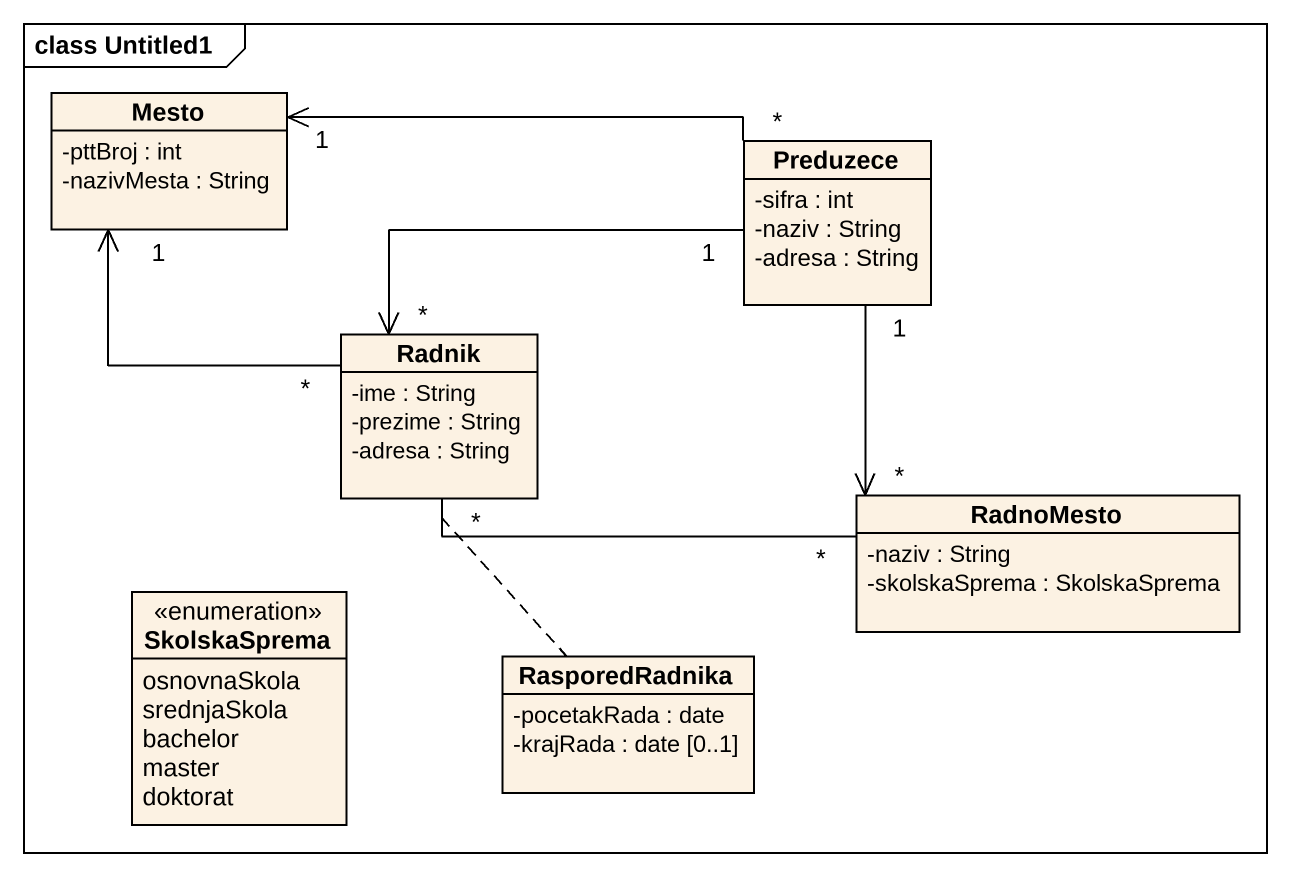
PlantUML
@startuml
mainframe class Untitled1
hide circle
hide empty members
skinparam classAttributeIconSize 0
class Mesto {
  -pttBroj : int
  -nazivMesta : String
}
class Preduzece {
  -sifra : int
  -naziv : String
  -adresa : String
}
class Radnik {
  -ime : String
  -prezime : String
  -adresa : String
}
class RadnoMesto {
  -naziv : String
  -skolskaSprema : SkolskaSprema
}
enum SkolskaSprema {
  osnovnaSkola
  srednjaSkola
  bachelor
  master
  doktorat
}
class RasporedRadnika {
  -pocetakRada : date
  -krajRada : date [0..1]
}
Preduzece "*" -left-> "1" Mesto
Preduzece "1" -left-> "*" Radnik
Preduzece "1" --> "*" RadnoMesto
Radnik "*" -up-> "1" Mesto
Radnik "*" -right- "*" RadnoMesto
(Radnik, RadnoMesto) .. RasporedRadnika
@enduml
